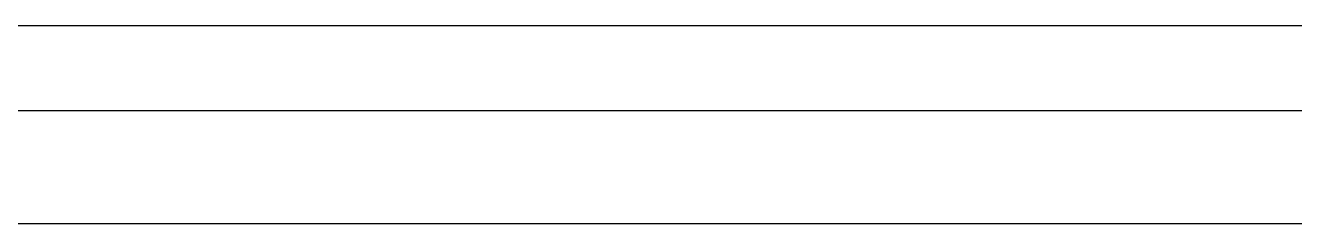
# Model space of a CAD drawing. Header units: millimetres. Extents: x -39468 to 212532, y -94717 to 83483.
# Drawn here: x 80099 to 82344, y 9650 to 10000 of the extents above; entities that cross this region are included whole.
import ezdxf

# ---------------------------------------------------------------- set-up
doc = ezdxf.new("R2010")
doc.units = ezdxf.units.MM
doc.header["$LTSCALE"] = 300
doc.header["$MEASUREMENT"] = 0
doc.linetypes.add('주단면도-1$0$STD_CENTER', pattern=[66, 60, -2, 2, -2])
for name, color, linetype in [('주단면도-1$0$A-FIN-TYP1', 6, 'CONTINUOUS'), ('주단면도-1$0$A-ST-AXIS-CEN', 252, '주단면도-1$0$STD_CENTER'), ('주단면도-1$0$저온단열', 160, 'CONTINUOUS')]:
    doc.layers.add(name, color=color, linetype=linetype)

msp = doc.modelspace()

# ---------------------------------------------------------------- linework, layer by layer
at = {"layer": '주단면도-1$0$A-FIN-TYP1'}
msp.add_line((40200.00000000186, 9999.999999997439), (84099.99999999581, 10000.00000000023), dxfattribs=at)
at = {"layer": '주단면도-1$0$A-ST-AXIS-CEN', "linetype": 'Continuous'}
msp.add_line((0, 10000), (84099.99999999581, 10000.00000000023), dxfattribs=at)
at = {"layer": '주단면도-1$0$저온단열'}
for p, q in [((40200.00000000186, 9849.999999997439), (84099.99999999581, 9849.999999999302)), ((40200.00000000186, 9649.999999997439), (84099.99999999581, 9649.999999999534))]:
    msp.add_line(p, q, dxfattribs=at)

doc.saveas('drawing.dxf')
